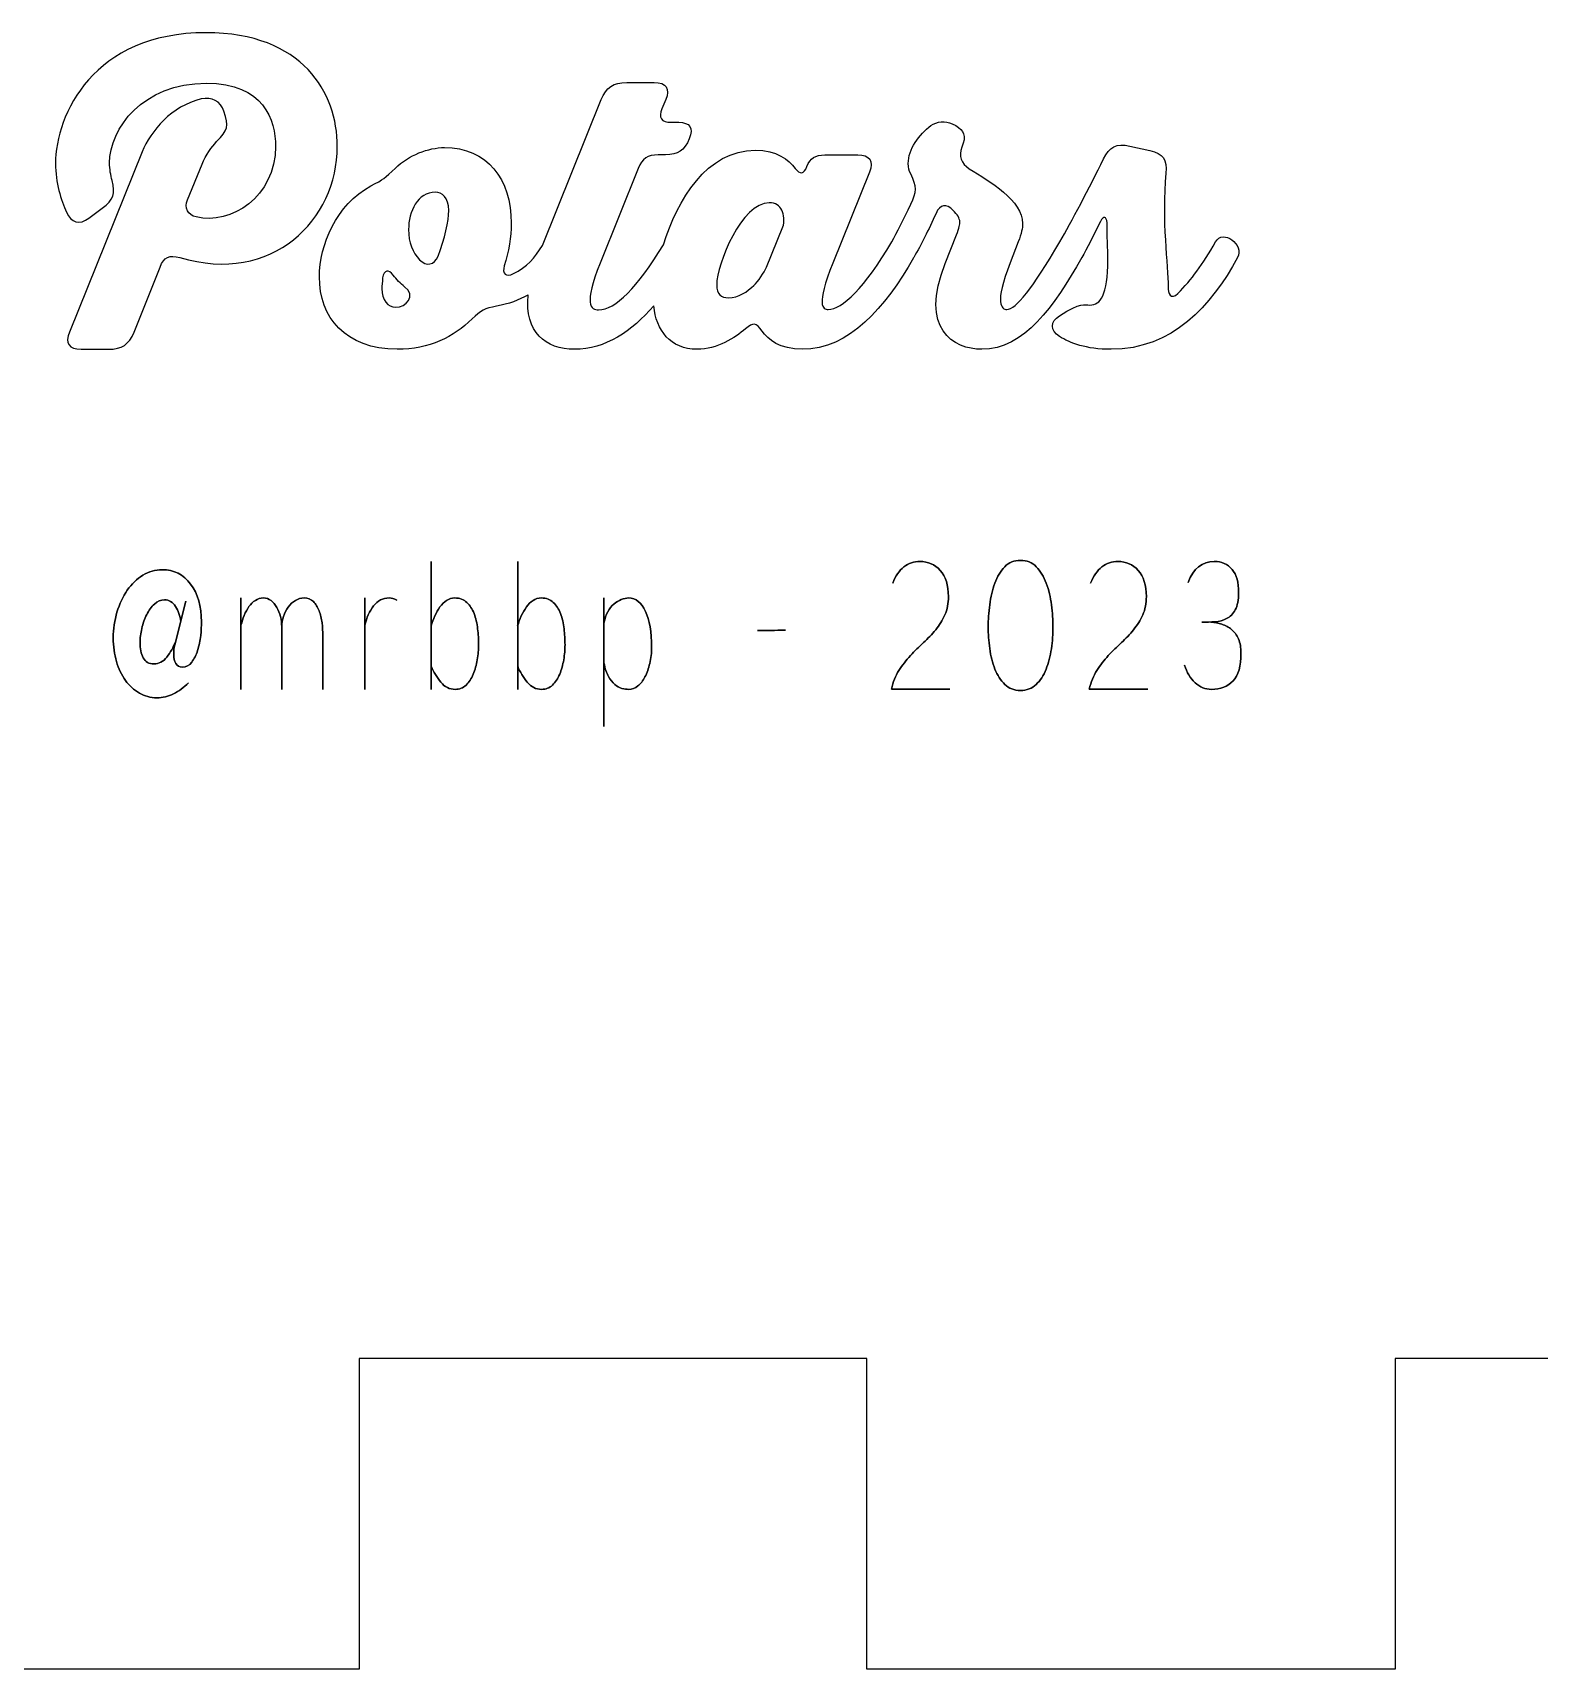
# Model space of a CAD drawing. Extents: x 0 to 327, y 754 to 925.
# Drawn here: x 79.98 to 94.5, y 754.14 to 769.92 of the extents above; entities that cross this region are included whole.
import ezdxf

# ---------------------------------------------------------------- set-up
doc = ezdxf.new("R2010")
doc.units = 0
doc.layers.get('0').update_dxf_attribs({"linetype": 'CONTINUOUS'})

msp = doc.modelspace()

# ---------------------------------------------------------------- linework, layer by layer
at = {"color": 7}
for points in [[(85.703171, 769.444828), (85.967499, 769.444828)], [(84.889041, 767.872141), (85.456437, 769.279211)], [(86.08025, 769.279211), (86.041511, 769.191073)], [(86.129648, 769.060643), (86.20366, 769.060643)], [(88.839833, 769.046602), (88.875105, 769.028924)], [(90.552678, 768.831587), (90.746546, 768.789295)], [(81.029899, 768.775593), (80.328496, 767.038073)], [(81.466986, 768.313899), (81.607895, 768.655764)], [(86.076782, 768.747002), (86.006239, 768.747002)], [(87.613352, 768.747002), (87.930545, 768.747002)], [(85.812455, 768.616572), (85.445864, 767.703817)], [(88.043382, 768.581385), (87.690916, 767.703817)], [(80.515178, 768.13768), (80.645766, 768.232838)], [(87.049509, 767.664992), (87.208106, 768.052729)], [(88.773349, 767.700095), (88.882548, 767.974996)], [(89.477772, 767.908174), (89.400208, 767.707285)], [(88.470535, 767.757105), (88.468505, 767.753553)], [(90.091013, 767.756682), (90.091013, 767.755836)], [(80.952265, 767.038073), (81.20267, 767.665413)], [(84.751083, 767.394574), (84.75066, 767.394743)], [(80.441582, 766.872427), (80.705899, 766.872427)], [(100.505853, 757.141857), (93.112757, 757.141857), (93.112757, 754.144722), (88.01791, 754.144722), (88.01791, 757.141857), (83.122543, 757.141857), (83.122543, 754.144722), (78.027343, 754.144722), (78.027343, 757.141857), (73.131976, 757.141857), (73.131976, 754.144722), (68.037129, 754.144722), (68.037129, 757.141857), (63.141762, 757.141857)]]:
    msp.add_lwpolyline(points, dxfattribs=at)
for points in [[(81.748804, 768.874276)], [(83.986774, 768.211326)], [(83.341814, 767.457083)], [(86.570166, 767.492354)]]:
    msp.add_lwpolyline(points, close=True, dxfattribs=at)
at = {"color": 1}
for points in [[(83.81739, 764.8266), (83.81739, 763.593066)], [(84.651176, 764.8266), (84.651176, 763.593066)], [(89.499071, 764.837173)], [(88.267239, 764.616899)], [(90.175344, 764.616899)], [(91.116382, 764.623948)], [(81.345201, 764.023041), (81.451107, 764.444205)], [(81.981535, 764.474162), (81.981535, 763.593066)], [(83.486209, 764.454778)], [(85.482718, 764.474162), (85.482718, 763.233579)], [(85.482718, 764.232742)], [(91.334925, 764.241553)], [(82.37599, 763.593066), (82.37599, 764.195736)], [(83.816044, 764.204547)], [(84.649381, 764.204547)], [(87.234655, 764.164016)], [(81.350586, 764.051236)], [(81.477584, 763.654743)], [(82.772689, 763.593066)], [(83.177915, 763.593066)], [(88.254674, 763.596591), (88.818759, 763.594828)], [(90.163227, 763.596591), (90.727312, 763.594828)]]:
    msp.add_lwpolyline(points, close=True, dxfattribs=at)
at = {"color": 7}
for points in [[(81.646488, 769.924542), (80.5614, 769.924542), (80.194767, 769.13508), (80.194767, 768.662813)], [(82.911976, 768.828459), (82.911976, 769.343019), (82.580795, 769.924542), (81.646488, 769.924542)], [(80.71622, 768.669862), (80.71622, 768.997629), (81.033489, 769.438177), (81.650078, 769.438177)], [(81.650078, 769.438177), (82.203392, 769.438177), (82.316479, 769.082214), (82.316479, 768.828459)], [(85.456437, 769.279211), (85.505834, 769.398983), (85.572741, 769.444828), (85.703171, 769.444828)], [(85.967499, 769.444828), (86.083803, 769.444828), (86.122543, 769.384942), (86.08025, 769.279211)], [(81.600715, 769.286629), (81.311717, 769.216141), (81.114714, 768.980007), (81.029899, 768.775593)], [(81.819259, 769.1668), (81.784256, 769.265482), (81.703031, 769.307775), (81.600715, 769.286629)], [(81.748804, 768.874276), (81.8583, 768.987056), (81.865032, 769.0223), (81.819259, 769.1668)], [(86.041511, 769.191073), (86.006239, 769.106488), (86.037958, 769.060643), (86.129648, 769.060643)], [(86.20366, 769.060643), (86.309391, 769.060643), (86.348131, 769.007778), (86.305838, 768.902047)], [(88.416909, 768.662417), (88.416909, 768.799868), (88.52264, 768.944339), (88.635476, 769.028924)], [(88.635476, 769.028924), (88.691809, 769.071216), (88.776394, 769.078321), (88.839833, 769.046602)], [(88.875105, 769.028924), (88.956137, 768.983163), (88.977284, 768.930298), (88.934991, 768.821014)], [(81.392942, 767.757047), (82.288207, 767.489194), (82.911976, 768.123582), (82.911976, 768.828459)], [(82.316479, 768.828459), (82.316479, 768.342094), (81.882982, 768.067192), (81.551352, 768.148253)], [(81.607895, 768.655764), (81.646488, 768.750923), (81.699441, 768.82141), (81.748804, 768.874276)], [(83.472244, 768.620125), (83.599121, 768.74345), (83.79299, 768.817462), (83.944481, 768.817462)], [(83.944481, 768.817462), (84.356833, 768.817462), (84.589441, 768.510841), (84.589441, 768.087917)], [(86.055975, 767.879246), (86.191057, 768.309445), (86.475093, 768.792847), (86.943778, 768.792847)], [(86.305838, 768.902047), (86.259993, 768.789295), (86.196555, 768.747002), (86.076782, 768.747002)], [(86.943778, 768.792847), (87.148135, 768.792847), (87.264439, 768.697689), (87.327878, 768.616572)], [(88.934991, 768.821014), (88.903272, 768.732877), (88.924418, 768.66597), (89.005535, 768.613104)], [(90.298923, 768.708263), (90.358893, 768.824567), (90.4258, 768.859754), (90.552678, 768.831587)], [(80.194767, 768.662813), (80.194767, 768.479545), (80.24772, 768.310375), (80.300225, 768.19407)], [(80.740902, 768.500691), (80.72699, 768.550033), (80.71622, 768.609947), (80.71622, 768.669862)], [(86.006239, 768.747002), (85.90406, 768.747002), (85.851194, 768.71173), (85.812455, 768.616572)], [(87.440714, 768.634251), (87.472433, 768.715283), (87.521746, 768.747002), (87.613352, 768.747002)], [(87.930545, 768.747002), (88.04685, 768.747002), (88.085674, 768.687116), (88.043382, 768.581385)], [(88.441607, 768.563707), (88.424014, 768.591958), (88.416909, 768.623678), (88.416909, 768.662417)], [(89.879551, 767.908174), (89.988835, 768.09849), (90.165025, 768.429809), (90.298923, 768.708263)], [(90.746546, 768.789295), (90.873424, 768.757576), (90.915716, 768.701157), (90.90159, 768.570812)], [(80.645766, 768.232838), (80.754813, 768.317423), (80.772763, 768.366765), (80.740902, 768.500691)], [(83.236083, 768.447403), (83.36296, 768.514394), (83.366513, 768.517946), (83.472244, 768.620125)], [(87.327878, 768.616572), (87.373723, 768.556686), (87.408995, 768.560239), (87.440714, 768.634251)], [(88.441607, 768.271212), (88.501493, 768.394537), (88.501493, 768.43683), (88.441607, 768.563707)], [(89.005535, 768.613104), (89.202872, 768.489695), (89.520065, 768.306484), (89.520065, 768.084449)], [(90.90159, 768.570812), (90.859298, 768.123189), (90.922737, 767.672097), (90.922737, 767.474676)], [(82.739146, 767.569834), (82.739146, 767.876455), (82.901296, 768.26766), (83.236083, 768.447403)], [(83.856429, 768.387517), (83.687259, 768.387517), (83.599121, 768.1972), (83.599121, 768.028031)], [(83.986774, 768.211326), (83.986774, 768.338204), (83.923335, 768.387517), (83.856429, 768.387517)], [(80.300225, 768.19407), (80.345998, 768.091863), (80.427222, 768.067192), (80.515178, 768.13768)], [(81.551352, 768.148253), (81.470576, 768.165875), (81.435125, 768.236363), (81.466986, 768.313899)], [(83.884595, 767.770723), (83.948034, 767.936425), (83.986774, 768.109063), (83.986774, 768.211326)], [(87.077676, 768.285338), (86.813348, 768.285338), (86.570166, 767.700264), (86.570166, 767.492354)], [(87.197532, 768.214794), (87.176386, 768.253619), (87.137562, 768.285338), (87.077676, 768.285338)], [(87.208106, 768.052729), (87.225699, 768.095022), (87.218679, 768.176054), (87.197532, 768.214794)], [(88.258312, 767.908174), (88.307709, 767.999864), (88.371148, 768.123189), (88.441607, 768.271212)], [(88.685212, 768.182906), (88.611285, 768.017542), (88.544463, 767.887281), (88.470535, 767.757105)], [(88.850829, 768.211157), (88.78739, 768.281616), (88.723952, 768.271043), (88.685212, 768.182906)], [(88.914268, 768.098321), (88.914268, 768.137145), (88.889654, 768.172333), (88.850829, 768.211157)], [(90.334195, 768.091469), (90.330642, 768.154908), (90.298923, 768.161929), (90.270756, 768.105595)], [(83.599121, 768.028031), (83.599121, 767.901153), (83.637861, 767.805995), (83.704852, 767.735536)], [(84.589441, 768.087917), (84.589441, 767.954019), (84.564827, 767.816568), (84.522535, 767.675565)], [(88.882548, 767.974996), (88.9108, 768.045455), (88.914268, 768.080727), (88.914268, 768.098321)], [(89.520065, 768.084449), (89.520065, 768.042156), (89.509492, 767.989291), (89.477772, 767.908174)], [(90.270756, 768.105595), (90.203765, 767.971613), (90.140326, 767.841267), (90.091013, 767.756682)], [(90.341215, 767.735536), (90.341215, 767.841267), (90.334195, 767.971613), (90.334195, 768.091469)], [(91.380933, 767.908174), (91.451392, 768.035051), (91.659386, 767.880007), (91.592395, 767.756682)], [(84.610588, 767.601554), (84.735181, 767.662286), (84.819259, 767.757697), (84.889041, 767.872141)], [(85.431822, 767.252641), (85.59025, 767.252641), (85.80924, 767.468079), (86.055975, 767.879246)], [(87.645071, 767.256193), (87.775501, 767.256193), (88.001089, 767.464103), (88.258312, 767.908174)], [(89.368489, 767.256193), (89.453074, 767.256193), (89.615223, 767.457083), (89.879551, 767.908174)], [(91.017895, 767.411237), (91.148324, 767.54522), (91.254056, 767.686138), (91.380933, 767.908174)], [(81.20267, 767.665413), (81.241263, 767.760571), (81.294216, 767.785242), (81.392942, 767.757047)], [(83.704852, 767.735536), (83.768291, 767.668545), (83.849323, 767.68267), (83.884595, 767.770723)], [(85.445864, 767.703817), (85.283799, 767.302038), (85.357811, 767.252641), (85.431822, 767.252641)], [(88.468505, 767.753553), (88.193858, 767.275479), (87.845453, 766.87184), (87.395292, 766.87184)], [(87.690916, 767.703817), (87.525299, 767.291465), (87.592206, 767.256193), (87.645071, 767.256193)], [(89.12573, 766.87184), (88.854382, 766.87184), (88.523063, 767.069261), (88.773349, 767.700095)], [(90.091013, 767.755836), (89.823302, 767.287321), (89.53436, 766.87184), (89.12573, 766.87184)], [(89.400208, 767.707285), (89.241611, 767.309059), (89.319176, 767.256193), (89.368489, 767.256193)], [(90.168577, 767.298486), (90.270756, 767.298486), (90.341215, 767.393644), (90.341215, 767.735536)], [(91.592395, 767.756682), (91.338641, 767.291465), (90.965029, 766.872009), (90.372935, 766.872009)], [(83.489838, 766.872009), (82.989433, 766.872009), (82.739146, 767.185734), (82.739146, 767.569834)], [(83.348919, 767.562814), (83.345366, 767.520521), (83.341814, 767.485249), (83.341814, 767.457083)], [(83.451098, 767.587512), (83.405253, 767.647399), (83.36296, 767.636825), (83.348919, 767.562814)], [(83.560381, 767.474676), (83.521557, 767.506396), (83.482817, 767.54522), (83.451098, 767.587512)], [(84.522535, 767.675565), (84.497836, 767.601554), (84.536576, 767.566366), (84.610588, 767.601554)], [(86.929652, 767.488802), (86.968392, 767.524074), (87.028363, 767.612127), (87.049509, 767.664992)], [(83.341814, 767.457083), (83.341814, 767.347799), (83.394679, 767.27734), (83.475796, 767.27734)], [(83.475796, 767.27734), (83.574422, 767.27734), (83.676686, 767.386623), (83.560381, 767.474676)], [(84.75066, 767.394743), (84.663961, 767.346784), (84.563812, 767.309313), (84.448523, 767.287913)], [(85.199637, 766.87184), (84.91983, 766.87184), (84.71801, 767.036188), (84.751083, 767.394574)], [(86.570166, 767.492354), (86.570166, 767.400664), (86.612459, 767.368945), (86.682918, 767.368945)], [(86.682918, 767.368945), (86.781628, 767.368945), (86.866213, 767.428916), (86.929652, 767.488802)], [(90.922737, 767.474676), (90.922737, 767.411237), (90.947435, 767.344331), (91.017895, 767.411237)], [(84.448523, 767.287913), (84.332219, 767.266766), (84.296947, 767.24562), (84.212362, 767.164588)], [(85.963692, 767.290958), (85.751131, 767.046507), (85.496107, 766.87184), (85.199637, 766.87184)], [(86.380273, 766.87184), (86.124573, 766.87184), (85.984839, 767.05615), (85.963692, 767.290958)], [(89.875998, 767.196307), (90.087461, 767.333758), (90.115712, 767.298486), (90.168577, 767.298486)], [(84.212362, 767.164588), (84.036171, 766.991866), (83.796458, 766.872009), (83.489838, 766.872009)], [(86.849043, 767.069261), (86.746779, 766.984676), (86.574142, 766.87184), (86.380273, 766.87184)], [(87.007639, 767.048114), (86.951221, 767.129147), (86.923054, 767.132699), (86.849043, 767.069261)], [(89.875998, 766.995418), (89.784393, 767.051752), (89.784393, 767.139889), (89.875998, 767.196307)], [(80.328496, 767.038073), (80.286313, 766.932341), (80.324906, 766.872427), (80.441582, 766.872427)], [(80.705899, 766.872427), (80.836037, 766.872427), (80.902902, 766.918244), (80.952265, 767.038073)], [(87.395292, 766.87184), (87.180277, 766.87184), (87.063973, 766.966998), (87.007639, 767.048114)], [(90.372935, 766.872009), (90.133306, 766.872009), (89.974709, 766.931979), (89.875998, 766.995418)]]:
    msp.add_open_spline(points, degree=3, dxfattribs=at)
at = {"color": 1}
for points in [[(80.887023, 764.549231), (80.929206, 764.609498), (80.979466, 764.657782), (81.036907, 764.693731)], [(81.036907, 764.693731), (80.979466, 764.657782), (80.929206, 764.609498), (80.887023, 764.549231)], [(81.036907, 764.693731), (81.094347, 764.729327), (81.156724, 764.747301), (81.223589, 764.747301)], [(81.223589, 764.747301), (81.156724, 764.747301), (81.094347, 764.729327), (81.036907, 764.693731)], [(81.223589, 764.747301), (81.336226, 764.747301), (81.427772, 764.70078), (81.497778, 764.608088)], [(81.497778, 764.608088), (81.427772, 764.70078), (81.336226, 764.747301), (81.223589, 764.747301)], [(88.267239, 764.616899), (88.294165, 764.68633), (88.330514, 764.73849), (88.376287, 764.773734)], [(88.376287, 764.773734), (88.330514, 764.73849), (88.294165, 764.68633), (88.267239, 764.616899)], [(88.376287, 764.773734), (88.42206, 764.808978), (88.473218, 764.8266), (88.529761, 764.8266)], [(88.529761, 764.8266), (88.473218, 764.8266), (88.42206, 764.808978), (88.376287, 764.773734)], [(88.529761, 764.8266), (88.608293, 764.8266), (88.673811, 764.7977), (88.726315, 764.740253)], [(88.726315, 764.740253), (88.673811, 764.7977), (88.608293, 764.8266), (88.529761, 764.8266)], [(88.726315, 764.740253), (88.778371, 764.682805), (88.804399, 764.598572), (88.804399, 764.488259)], [(88.804399, 764.488259), (88.804399, 764.598572), (88.778371, 764.682805), (88.726315, 764.740253)], [(89.252256, 764.616899), (89.275591, 764.680338), (89.307452, 764.732851), (89.347391, 764.774792)], [(89.347391, 764.774792), (89.307452, 764.732851), (89.275591, 764.680338), (89.252256, 764.616899)], [(89.347391, 764.774792), (89.387331, 764.816379), (89.437591, 764.837173), (89.499071, 764.837173)], [(89.499071, 764.837173), (89.437591, 764.837173), (89.387331, 764.816379), (89.347391, 764.774792)], [(89.499071, 764.837173), (89.560999, 764.837173), (89.612157, 764.816379), (89.652096, 764.774792)], [(89.652096, 764.774792), (89.612157, 764.816379), (89.560999, 764.837173), (89.499071, 764.837173)], [(89.652096, 764.774792), (89.692035, 764.732851), (89.724345, 764.679986), (89.748129, 764.616194)], [(89.748129, 764.616194), (89.724345, 764.679986), (89.692035, 764.732851), (89.652096, 764.774792)], [(90.175344, 764.616899), (90.202718, 764.68633), (90.239067, 764.73849), (90.28484, 764.773734)], [(90.28484, 764.773734), (90.239067, 764.73849), (90.202718, 764.68633), (90.175344, 764.616899)], [(90.28484, 764.773734), (90.330613, 764.808978), (90.381771, 764.8266), (90.438314, 764.8266)], [(90.438314, 764.8266), (90.381771, 764.8266), (90.330613, 764.808978), (90.28484, 764.773734)], [(90.438314, 764.8266), (90.516846, 764.8266), (90.582364, 764.7977), (90.634419, 764.740253)], [(90.634419, 764.740253), (90.582364, 764.7977), (90.516846, 764.8266), (90.438314, 764.8266)], [(90.634419, 764.740253), (90.686924, 764.682805), (90.712951, 764.598572), (90.712951, 764.488259)], [(90.712951, 764.488259), (90.712951, 764.598572), (90.686924, 764.682805), (90.634419, 764.740253)], [(91.116382, 764.623948), (91.167091, 764.758932), (91.251008, 764.8266), (91.368582, 764.8266)], [(91.368582, 764.8266), (91.251008, 764.8266), (91.167091, 764.758932), (91.116382, 764.623948)], [(91.368582, 764.8266), (91.439036, 764.8266), (91.496028, 764.800872), (91.539557, 764.749064)], [(91.539557, 764.749064), (91.496028, 764.800872), (91.439036, 764.8266), (91.368582, 764.8266)], [(91.539557, 764.749064), (91.583086, 764.697255), (91.604178, 764.623948), (91.602832, 764.52879)], [(91.602832, 764.52879), (91.604178, 764.623948), (91.583086, 764.697255), (91.539557, 764.749064)], [(80.787399, 764.338473), (80.811632, 764.418477), (80.84484, 764.488612), (80.887023, 764.549231)], [(80.887023, 764.549231), (80.84484, 764.488612), (80.811632, 764.418477), (80.787399, 764.338473)], [(81.497778, 764.608088), (81.567783, 764.515397), (81.602338, 764.393806), (81.602338, 764.243315)], [(81.602338, 764.243315), (81.602338, 764.393806), (81.567783, 764.515397), (81.497778, 764.608088)], [(89.202893, 764.408961), (89.212316, 764.48403), (89.228472, 764.55346), (89.252256, 764.616899)], [(89.252256, 764.616899), (89.228472, 764.55346), (89.212316, 764.48403), (89.202893, 764.408961)], [(89.748129, 764.616194), (89.772362, 764.552051), (89.788966, 764.482268), (89.79839, 764.407199)], [(89.79839, 764.407199), (89.788966, 764.482268), (89.772362, 764.552051), (89.748129, 764.616194)], [(81.074602, 764.313802), (81.095245, 764.355038), (81.119926, 764.388872), (81.148647, 764.416009)], [(81.148647, 764.416009), (81.119926, 764.388872), (81.095245, 764.355038), (81.074602, 764.313802)], [(81.148647, 764.416009), (81.177367, 764.443147), (81.209677, 764.45654), (81.24468, 764.45654)], [(81.24468, 764.45654), (81.209677, 764.45654), (81.177367, 764.443147), (81.148647, 764.416009)], [(81.24468, 764.45654), (81.289556, 764.45654), (81.325456, 764.435394), (81.352381, 764.393101)], [(81.352381, 764.393101), (81.325456, 764.435394), (81.289556, 764.45654), (81.24468, 764.45654)], [(81.352381, 764.393101), (81.379307, 764.350808), (81.396359, 764.302172), (81.403539, 764.246839)], [(81.403539, 764.246839), (81.396359, 764.302172), (81.379307, 764.350808), (81.352381, 764.393101)], [(82.060516, 764.391339), (82.043014, 764.366668), (82.027757, 764.338473), (82.014743, 764.306754)], [(82.014743, 764.306754), (82.027757, 764.338473), (82.043014, 764.366668), (82.060516, 764.391339)], [(82.122444, 764.451253), (82.099109, 764.436098), (82.078466, 764.416009), (82.060516, 764.391339)], [(82.060516, 764.391339), (82.078466, 764.416009), (82.099109, 764.436098), (82.122444, 764.451253)], [(82.200079, 764.474162), (82.171807, 764.474162), (82.145779, 764.466408), (82.122444, 764.451253)], [(82.122444, 764.451253), (82.145779, 764.466408), (82.171807, 764.474162), (82.200079, 764.474162)], [(82.273226, 764.448786), (82.251237, 764.465703), (82.227004, 764.474162), (82.200079, 764.474162)], [(82.200079, 764.474162), (82.227004, 764.474162), (82.251237, 764.465703), (82.273226, 764.448786)], [(82.328422, 764.383585), (82.313165, 764.410018), (82.294766, 764.431517), (82.273226, 764.448786)], [(82.273226, 764.448786), (82.294766, 764.431517), (82.313165, 764.410018), (82.328422, 764.383585)], [(82.363874, 764.294418), (82.355796, 764.327195), (82.34368, 764.357152), (82.328422, 764.383585)], [(82.328422, 764.383585), (82.34368, 764.357152), (82.355796, 764.327195), (82.363874, 764.294418)], [(82.438816, 764.38711), (82.41952, 764.360677), (82.404262, 764.330719), (82.393043, 764.297238)], [(82.393043, 764.297238), (82.404262, 764.330719), (82.41952, 764.360677), (82.438816, 764.38711)], [(82.507475, 764.450548), (82.480999, 764.434689), (82.458112, 764.413542), (82.438816, 764.38711)], [(82.438816, 764.38711), (82.458112, 764.413542), (82.480999, 764.434689), (82.507475, 764.450548)], [(82.590944, 764.474162), (82.561775, 764.474162), (82.533952, 764.466408), (82.507475, 764.450548)], [(82.507475, 764.450548), (82.533952, 764.466408), (82.561775, 764.474162), (82.590944, 764.474162)], [(82.681143, 764.438918), (82.657359, 764.462531), (82.627742, 764.474162), (82.590944, 764.474162)], [(82.590944, 764.474162), (82.627742, 764.474162), (82.657359, 764.462531), (82.681143, 764.438918)], [(82.73634, 764.350808), (82.722878, 764.386052), (82.704479, 764.415305), (82.681143, 764.438918)], [(82.681143, 764.438918), (82.704479, 764.415305), (82.722878, 764.386052), (82.73634, 764.350808)], [(83.177017, 764.23979), (83.177466, 764.310278), (83.177915, 764.388519), (83.177915, 764.474162)], [(83.177915, 764.474162), (83.177915, 764.388519), (83.177466, 764.310278), (83.177017, 764.23979)], [(83.260934, 764.398388), (83.221893, 764.347989), (83.194519, 764.28455), (83.177915, 764.208071)], [(83.177915, 764.208071), (83.194519, 764.28455), (83.221893, 764.347989), (83.260934, 764.398388)], [(83.412164, 764.474162), (83.350236, 764.474162), (83.299527, 764.448786), (83.260934, 764.398388)], [(83.260934, 764.398388), (83.299527, 764.448786), (83.350236, 764.474162), (83.412164, 764.474162)], [(83.486209, 764.454778), (83.46063, 764.467818), (83.435948, 764.474162), (83.412164, 764.474162)], [(83.412164, 764.474162), (83.435948, 764.474162), (83.46063, 764.467818), (83.486209, 764.454778)], [(83.852841, 764.300762), (83.866753, 764.332834), (83.883357, 764.362086), (83.902204, 764.387814)], [(83.902204, 764.387814), (83.883357, 764.362086), (83.866753, 764.332834), (83.852841, 764.300762)], [(83.902204, 764.387814), (83.921052, 764.413542), (83.942144, 764.434689), (83.965479, 764.450548)], [(83.965479, 764.450548), (83.942144, 764.434689), (83.921052, 764.413542), (83.902204, 764.387814)], [(83.965479, 764.450548), (83.989263, 764.466408), (84.015739, 764.474162), (84.044908, 764.474162)], [(84.044908, 764.474162), (84.015739, 764.474162), (83.989263, 764.466408), (83.965479, 764.450548)], [(84.044908, 764.474162), (84.092925, 764.474162), (84.131967, 764.460064), (84.161136, 764.431869)], [(84.161136, 764.431869), (84.131967, 764.460064), (84.092925, 764.474162), (84.044908, 764.474162)], [(84.161136, 764.431869), (84.190754, 764.403674), (84.21364, 764.367725), (84.230693, 764.323671)], [(84.230693, 764.323671), (84.21364, 764.367725), (84.190754, 764.403674), (84.161136, 764.431869)], [(84.686179, 764.300762), (84.700539, 764.332834), (84.716694, 764.362086), (84.735541, 764.387814)], [(84.735541, 764.387814), (84.716694, 764.362086), (84.700539, 764.332834), (84.686179, 764.300762)], [(84.735541, 764.387814), (84.754389, 764.413542), (84.775481, 764.434689), (84.799265, 764.450548)], [(84.799265, 764.450548), (84.775481, 764.434689), (84.754389, 764.413542), (84.735541, 764.387814)], [(84.799265, 764.450548), (84.8226, 764.466408), (84.849076, 764.474162), (84.878245, 764.474162)], [(84.878245, 764.474162), (84.849076, 764.474162), (84.8226, 764.466408), (84.799265, 764.450548)], [(84.878245, 764.474162), (84.926711, 764.474162), (84.965304, 764.460064), (84.994922, 764.431869)], [(84.994922, 764.431869), (84.965304, 764.460064), (84.926711, 764.474162), (84.878245, 764.474162)], [(84.994922, 764.431869), (85.024091, 764.403674), (85.047426, 764.367725), (85.064479, 764.323671)], [(85.064479, 764.323671), (85.047426, 764.367725), (85.024091, 764.403674), (84.994922, 764.431869)], [(85.482718, 764.232742), (85.500668, 764.316269), (85.532978, 764.377241), (85.579649, 764.416009)], [(85.579649, 764.416009), (85.532978, 764.377241), (85.500668, 764.316269), (85.482718, 764.232742)], [(85.579649, 764.416009), (85.626768, 764.454778), (85.674336, 764.474162), (85.722353, 764.474162)], [(85.722353, 764.474162), (85.674336, 764.474162), (85.626768, 764.454778), (85.579649, 764.416009)], [(85.722353, 764.474162), (85.789666, 764.474162), (85.843068, 764.431164), (85.883007, 764.345522)], [(85.883007, 764.345522), (85.843068, 764.431164), (85.789666, 764.474162), (85.722353, 764.474162)], [(88.804399, 764.488259), (88.804399, 764.421296), (88.79318, 764.362439), (88.770293, 764.311335)], [(88.770293, 764.311335), (88.79318, 764.362439), (88.804399, 764.421296), (88.804399, 764.488259)], [(89.188532, 764.195736), (89.188532, 764.262699), (89.193469, 764.333891), (89.202893, 764.408961)], [(89.202893, 764.408961), (89.193469, 764.333891), (89.188532, 764.262699), (89.188532, 764.195736)], [(89.79839, 764.407199), (89.807814, 764.332129), (89.81275, 764.260937), (89.81275, 764.193973)], [(89.81275, 764.193973), (89.81275, 764.260937), (89.807814, 764.332129), (89.79839, 764.407199)], [(90.712951, 764.488259), (90.712951, 764.421296), (90.701733, 764.362439), (90.678846, 764.311335)], [(90.678846, 764.311335), (90.701733, 764.362439), (90.712951, 764.421296), (90.712951, 764.488259)], [(91.602832, 764.52879), (91.602832, 764.455835), (91.592062, 764.399797), (91.570521, 764.360677)], [(91.570521, 764.360677), (91.592062, 764.399797), (91.602832, 764.455835), (91.602832, 764.52879)], [(80.751499, 764.088242), (80.751499, 764.175294), (80.763615, 764.25847), (80.787399, 764.338473)], [(80.787399, 764.338473), (80.763615, 764.25847), (80.751499, 764.175294), (80.751499, 764.088242)], [(81.027034, 764.179876), (81.038253, 764.22816), (81.054408, 764.272567), (81.074602, 764.313802)], [(81.074602, 764.313802), (81.054408, 764.272567), (81.038253, 764.22816), (81.027034, 764.179876)], [(81.602338, 764.243315), (81.602338, 764.205604), (81.600094, 764.161902), (81.594709, 764.112208)], [(81.594709, 764.112208), (81.600094, 764.161902), (81.602338, 764.205604), (81.602338, 764.243315)], [(82.014743, 764.306754), (82.002178, 764.275034), (81.991408, 764.243315), (81.98333, 764.211595)], [(81.98333, 764.211595), (81.991408, 764.243315), (82.002178, 764.275034), (82.014743, 764.306754)], [(82.37599, 764.195736), (82.37599, 764.228512), (82.371952, 764.261642), (82.363874, 764.294418)], [(82.363874, 764.294418), (82.371952, 764.261642), (82.37599, 764.228512), (82.37599, 764.195736)], [(82.393043, 764.297238), (82.381824, 764.263756), (82.37599, 764.229922), (82.37599, 764.195736)], [(82.37599, 764.195736), (82.37599, 764.229922), (82.381824, 764.263756), (82.393043, 764.297238)], [(82.764612, 764.233799), (82.759227, 764.276444), (82.749803, 764.315565), (82.73634, 764.350808)], [(82.73634, 764.350808), (82.749803, 764.315565), (82.759227, 764.276444), (82.764612, 764.233799)], [(82.772689, 764.11115), (82.772689, 764.149919), (82.769997, 764.190801), (82.764612, 764.233799)], [(82.764612, 764.233799), (82.769997, 764.190801), (82.772689, 764.149919), (82.772689, 764.11115)], [(83.17612, 764.033614), (83.17612, 764.100577), (83.176568, 764.169303), (83.177017, 764.23979)], [(83.177017, 764.23979), (83.176568, 764.169303), (83.17612, 764.100577), (83.17612, 764.033614)], [(83.816044, 764.204547), (83.826365, 764.236266), (83.83893, 764.268338), (83.852841, 764.300762)], [(83.852841, 764.300762), (83.83893, 764.268338), (83.826365, 764.236266), (83.816044, 764.204547)], [(84.230693, 764.323671), (84.247745, 764.279616), (84.259413, 764.230627), (84.265247, 764.177409)], [(84.265247, 764.177409), (84.259413, 764.230627), (84.247745, 764.279616), (84.230693, 764.323671)], [(84.649381, 764.204547), (84.660151, 764.236266), (84.672267, 764.268338), (84.686179, 764.300762)], [(84.686179, 764.300762), (84.672267, 764.268338), (84.660151, 764.236266), (84.649381, 764.204547)], [(85.064479, 764.323671), (85.081531, 764.279616), (85.09275, 764.230627), (85.098584, 764.177409)], [(85.098584, 764.177409), (85.09275, 764.230627), (85.081531, 764.279616), (85.064479, 764.323671)], [(85.883007, 764.345522), (85.922946, 764.259879), (85.942691, 764.144632), (85.942691, 764.000132)], [(85.942691, 764.000132), (85.942691, 764.144632), (85.922946, 764.259879), (85.883007, 764.345522)], [(88.770293, 764.311335), (88.747407, 764.260232), (88.717789, 764.212653), (88.682337, 764.168598)], [(88.682337, 764.168598), (88.717789, 764.212653), (88.747407, 764.260232), (88.770293, 764.311335)], [(90.678846, 764.311335), (90.65596, 764.260232), (90.626342, 764.212653), (90.590441, 764.168598)], [(90.590441, 764.168598), (90.626342, 764.212653), (90.65596, 764.260232), (90.678846, 764.311335)], [(91.374864, 764.245077), (91.33313, 764.24261), (91.290947, 764.241553), (91.248764, 764.241553)], [(91.248764, 764.241553), (91.290947, 764.241553), (91.33313, 764.24261), (91.374864, 764.245077)], [(91.334925, 764.241553), (91.371723, 764.239085), (91.407175, 764.232389), (91.441729, 764.221464)], [(91.441729, 764.221464), (91.407175, 764.232389), (91.371723, 764.239085), (91.334925, 764.241553)], [(91.487502, 764.275034), (91.453845, 764.257412), (91.416598, 764.247544), (91.374864, 764.245077)], [(91.374864, 764.245077), (91.416598, 764.247544), (91.453845, 764.257412), (91.487502, 764.275034)], [(91.441729, 764.221464), (91.476283, 764.210186), (91.507696, 764.193269), (91.53507, 764.17036)], [(91.53507, 764.17036), (91.507696, 764.193269), (91.476283, 764.210186), (91.441729, 764.221464)], [(91.570521, 764.360677), (91.548532, 764.321204), (91.521158, 764.292656), (91.487502, 764.275034)], [(91.487502, 764.275034), (91.521158, 764.292656), (91.548532, 764.321204), (91.570521, 764.360677)], [(80.782463, 763.861977), (80.76182, 763.931759), (80.751499, 764.007181), (80.751499, 764.088242)], [(80.751499, 764.088242), (80.751499, 764.007181), (80.76182, 763.931759), (80.782463, 763.861977)], [(81.01043, 764.045949), (81.01043, 764.087185), (81.015815, 764.131592), (81.027034, 764.179876)], [(81.027034, 764.179876), (81.015815, 764.131592), (81.01043, 764.087185), (81.01043, 764.045949)], [(81.594709, 764.112208), (81.589324, 764.062162), (81.579451, 764.014582), (81.56554, 763.96947)], [(81.56554, 763.96947), (81.579451, 764.014582), (81.589324, 764.062162), (81.594709, 764.112208)], [(82.773587, 763.852108), (82.773138, 763.939161), (82.772689, 764.025508), (82.772689, 764.11115)], [(82.772689, 764.11115), (82.772689, 764.025508), (82.773138, 763.939161), (82.773587, 763.852108)], [(84.265247, 764.177409), (84.271081, 764.123838), (84.274222, 764.072382), (84.274222, 764.023041)], [(84.274222, 764.023041), (84.274222, 764.072382), (84.271081, 764.123838), (84.265247, 764.177409)], [(85.098584, 764.177409), (85.104418, 764.123838), (85.107559, 764.072382), (85.107559, 764.023041)], [(85.107559, 764.023041), (85.107559, 764.072382), (85.104418, 764.123838), (85.098584, 764.177409)], [(87.098683, 764.161549), (87.060987, 764.160844), (87.016112, 764.160492), (86.963159, 764.160492)], [(86.963159, 764.160492), (87.016112, 764.160492), (87.060987, 764.160844), (87.098683, 764.161549)], [(87.234655, 764.164016), (87.181702, 764.162959), (87.136378, 764.161902), (87.098683, 764.161549)], [(87.098683, 764.161549), (87.136378, 764.161902), (87.181702, 764.162959), (87.234655, 764.164016)], [(88.682337, 764.168598), (88.646437, 764.124543), (88.606947, 764.082603), (88.563866, 764.043482)], [(88.563866, 764.043482), (88.606947, 764.082603), (88.646437, 764.124543), (88.682337, 764.168598)], [(89.202893, 763.987092), (89.193469, 764.059342), (89.188532, 764.128772), (89.188532, 764.195736)], [(89.188532, 764.195736), (89.188532, 764.128772), (89.193469, 764.059342), (89.202893, 763.987092)], [(89.81275, 764.193973), (89.81275, 764.12701), (89.807365, 764.05758), (89.797492, 763.98533)], [(89.797492, 763.98533), (89.807365, 764.05758), (89.81275, 764.12701), (89.81275, 764.193973)], [(90.590441, 764.168598), (90.554541, 764.124543), (90.515499, 764.082603), (90.472419, 764.043482)], [(90.472419, 764.043482), (90.515499, 764.082603), (90.554541, 764.124543), (90.590441, 764.168598)], [(91.53507, 764.17036), (91.562892, 764.147452), (91.584881, 764.117142), (91.601037, 764.079431)], [(91.601037, 764.079431), (91.584881, 764.117142), (91.562892, 764.147452), (91.53507, 764.17036)], [(91.601037, 764.079431), (91.617641, 764.04172), (91.625718, 763.995551), (91.625718, 763.940218)], [(91.625718, 763.940218), (91.625718, 763.995551), (91.617641, 764.04172), (91.601037, 764.079431)], [(81.040497, 763.897925), (81.020303, 763.937751), (81.01043, 763.987092), (81.01043, 764.045949)], [(81.01043, 764.045949), (81.01043, 763.987092), (81.020303, 763.937751), (81.040497, 763.897925)], [(81.268464, 763.904974), (81.23391, 763.860214), (81.192625, 763.838011), (81.144159, 763.838011)], [(81.144159, 763.838011), (81.192625, 763.838011), (81.23391, 763.860214), (81.268464, 763.904974)], [(81.350586, 764.051236), (81.330392, 763.99837), (81.303467, 763.949734), (81.268464, 763.904974)], [(81.268464, 763.904974), (81.303467, 763.949734), (81.330392, 763.99837), (81.350586, 764.051236)], [(81.33488, 763.929645), (81.33488, 763.962421), (81.338021, 763.993788), (81.345201, 764.023041)], [(81.345201, 764.023041), (81.338021, 763.993788), (81.33488, 763.962421), (81.33488, 763.929645)], [(81.355074, 763.842592), (81.341611, 763.865501), (81.33488, 763.894401), (81.33488, 763.929645)], [(81.33488, 763.929645), (81.33488, 763.894401), (81.341611, 763.865501), (81.355074, 763.842592)], [(81.56554, 763.96947), (81.551628, 763.924006), (81.532332, 763.885942), (81.508099, 763.854928)], [(81.508099, 763.854928), (81.532332, 763.885942), (81.551628, 763.924006), (81.56554, 763.96947)], [(83.177017, 763.827438), (83.176568, 763.897925), (83.17612, 763.966651), (83.17612, 764.033614)], [(83.17612, 764.033614), (83.17612, 763.966651), (83.176568, 763.897925), (83.177017, 763.827438)], [(84.274222, 764.023041), (84.274222, 763.977224), (84.269734, 763.92894), (84.261657, 763.878541)], [(84.261657, 763.878541), (84.269734, 763.92894), (84.274222, 763.977224), (84.274222, 764.023041)], [(85.107559, 764.023041), (85.107559, 763.977224), (85.10352, 763.92894), (85.094994, 763.878541)], [(85.094994, 763.878541), (85.10352, 763.92894), (85.107559, 763.977224), (85.107559, 764.023041)], [(85.942691, 764.000132), (85.942691, 763.9448), (85.936857, 763.892639), (85.92519, 763.843297)], [(85.92519, 763.843297), (85.936857, 763.892639), (85.942691, 763.9448), (85.942691, 764.000132)], [(88.438215, 763.918367), (88.396929, 763.874312), (88.360132, 763.82638), (88.326924, 763.774572)], [(88.326924, 763.774572), (88.360132, 763.82638), (88.396929, 763.874312), (88.438215, 763.918367)], [(88.563866, 764.043482), (88.521234, 764.004009), (88.479052, 763.962421), (88.438215, 763.918367)], [(88.438215, 763.918367), (88.479052, 763.962421), (88.521234, 764.004009), (88.563866, 764.043482)], [(89.253153, 763.788669), (89.22892, 763.848584), (89.212316, 763.914842), (89.202893, 763.987092)], [(89.202893, 763.987092), (89.212316, 763.914842), (89.22892, 763.848584), (89.253153, 763.788669)], [(89.797492, 763.98533), (89.78762, 763.91308), (89.770567, 763.846822), (89.746334, 763.786907)], [(89.746334, 763.786907), (89.770567, 763.846822), (89.78762, 763.91308), (89.797492, 763.98533)], [(90.346319, 763.918367), (90.305482, 763.874312), (90.268236, 763.82638), (90.235477, 763.774572)], [(90.235477, 763.774572), (90.268236, 763.82638), (90.305482, 763.874312), (90.346319, 763.918367)], [(90.472419, 764.043482), (90.429787, 764.004009), (90.387604, 763.962421), (90.346319, 763.918367)], [(90.346319, 763.918367), (90.387604, 763.962421), (90.429787, 764.004009), (90.472419, 764.043482)], [(91.625718, 763.940218), (91.625718, 763.816865), (91.600139, 763.72805), (91.548981, 763.674127)], [(91.548981, 763.674127), (91.600139, 763.72805), (91.625718, 763.816865), (91.625718, 763.940218)], [(80.869521, 763.679414), (80.831826, 763.731222), (80.802657, 763.791841), (80.782463, 763.861977)], [(80.782463, 763.861977), (80.802657, 763.791841), (80.831826, 763.731222), (80.869521, 763.679414)], [(81.144159, 763.838011), (81.095245, 763.838011), (81.060242, 763.8581), (81.040497, 763.897925)], [(81.040497, 763.897925), (81.060242, 763.8581), (81.095245, 763.838011), (81.144159, 763.838011)], [(81.417451, 763.808054), (81.389179, 763.808054), (81.368536, 763.819684), (81.355074, 763.842592)], [(81.355074, 763.842592), (81.368536, 763.819684), (81.389179, 763.808054), (81.417451, 763.808054)], [(81.508099, 763.854928), (81.484315, 763.823561), (81.4538, 763.808054), (81.417451, 763.808054)], [(81.417451, 763.808054), (81.4538, 763.808054), (81.484315, 763.823561), (81.508099, 763.854928)], [(82.772689, 763.593066), (82.773587, 763.678709), (82.774036, 763.765056), (82.773587, 763.852108)], [(82.773587, 763.852108), (82.774036, 763.765056), (82.773587, 763.678709), (82.772689, 763.593066)], [(83.177915, 763.593066), (83.177915, 763.678709), (83.177466, 763.75695), (83.177017, 763.827438)], [(83.177017, 763.827438), (83.177466, 763.75695), (83.177915, 763.678709), (83.177915, 763.593066)], [(83.910282, 763.661792), (83.872138, 763.707609), (83.841174, 763.759417), (83.81739, 763.816865)], [(83.81739, 763.816865), (83.841174, 763.759417), (83.872138, 763.707609), (83.910282, 763.661792)], [(84.261657, 763.878541), (84.253579, 763.828143), (84.240565, 763.781621), (84.223064, 763.739328)], [(84.223064, 763.739328), (84.240565, 763.781621), (84.253579, 763.828143), (84.261657, 763.878541)], [(84.743619, 763.661792), (84.705475, 763.707609), (84.674511, 763.759417), (84.651176, 763.816865)], [(84.651176, 763.816865), (84.674511, 763.759417), (84.705475, 763.707609), (84.743619, 763.661792)], [(85.094994, 763.878541), (85.086916, 763.828143), (85.073902, 763.781621), (85.056401, 763.739328)], [(85.056401, 763.739328), (85.073902, 763.781621), (85.086916, 763.828143), (85.094994, 763.878541)], [(85.526247, 763.718182), (85.507848, 763.750959), (85.493488, 763.794661), (85.482718, 763.848584)], [(85.482718, 763.848584), (85.493488, 763.794661), (85.507848, 763.750959), (85.526247, 763.718182)], [(85.92519, 763.843297), (85.913522, 763.793956), (85.897816, 763.750959), (85.878519, 763.713953)], [(85.878519, 763.713953), (85.897816, 763.750959), (85.913522, 763.793956), (85.92519, 763.843297)], [(88.326924, 763.774572), (88.294165, 763.722763), (88.269932, 763.663554), (88.254674, 763.596591)], [(88.254674, 763.596591), (88.269932, 763.663554), (88.294165, 763.722763), (88.326924, 763.774572)], [(89.349187, 763.640645), (89.309247, 763.679414), (89.276937, 763.728755), (89.253153, 763.788669)], [(89.253153, 763.788669), (89.276937, 763.728755), (89.309247, 763.679414), (89.349187, 763.640645)], [(89.746334, 763.786907), (89.72255, 763.726993), (89.69024, 763.678004), (89.650301, 763.639941)], [(89.650301, 763.639941), (89.69024, 763.678004), (89.72255, 763.726993), (89.746334, 763.786907)], [(90.235477, 763.774572), (90.202718, 763.722763), (90.178485, 763.663554), (90.163227, 763.596591)], [(90.163227, 763.596591), (90.178485, 763.663554), (90.202718, 763.722763), (90.235477, 763.774572)], [(91.182797, 763.657562), (91.136127, 763.700207), (91.10247, 763.75695), (91.081379, 763.827438)], [(91.081379, 763.827438), (91.10247, 763.75695), (91.136127, 763.700207), (91.182797, 763.657562)], [(81.00325, 763.557118), (80.951644, 763.587075), (80.907217, 763.627605), (80.869521, 763.679414)], [(80.869521, 763.679414), (80.907217, 763.627605), (80.951644, 763.587075), (81.00325, 763.557118)], [(81.477584, 763.654743), (81.432708, 763.611393), (81.384692, 763.576502), (81.333085, 763.550774)], [(81.333085, 763.550774), (81.384692, 763.576502), (81.432708, 763.611393), (81.477584, 763.654743)], [(84.048498, 763.593066), (83.994199, 763.593066), (83.948426, 763.615975), (83.910282, 763.661792)], [(83.910282, 763.661792), (83.948426, 763.615975), (83.994199, 763.593066), (84.048498, 763.593066)], [(84.153507, 763.634654), (84.124338, 763.606811), (84.089784, 763.593066), (84.048498, 763.593066)], [(84.048498, 763.593066), (84.089784, 763.593066), (84.124338, 763.606811), (84.153507, 763.634654)], [(84.223064, 763.739328), (84.205114, 763.697036), (84.182227, 763.662144), (84.153507, 763.634654)], [(84.153507, 763.634654), (84.182227, 763.662144), (84.205114, 763.697036), (84.223064, 763.739328)], [(84.881835, 763.593066), (84.827985, 763.593066), (84.781763, 763.615975), (84.743619, 763.661792)], [(84.743619, 763.661792), (84.781763, 763.615975), (84.827985, 763.593066), (84.881835, 763.593066)], [(84.986844, 763.634654), (84.958124, 763.606811), (84.923121, 763.593066), (84.881835, 763.593066)], [(84.881835, 763.593066), (84.923121, 763.593066), (84.958124, 763.606811), (84.986844, 763.634654)], [(85.056401, 763.739328), (85.0389, 763.697036), (85.015564, 763.662144), (84.986844, 763.634654)], [(84.986844, 763.634654), (85.015564, 763.662144), (85.0389, 763.697036), (85.056401, 763.739328)], [(85.586829, 763.640645), (85.564391, 763.659325), (85.544197, 763.685405), (85.526247, 763.718182)], [(85.526247, 763.718182), (85.544197, 763.685405), (85.564391, 763.659325), (85.586829, 763.640645)], [(85.656386, 763.602934), (85.632153, 763.609278), (85.609267, 763.621966), (85.586829, 763.640645)], [(85.586829, 763.640645), (85.609267, 763.621966), (85.632153, 763.609278), (85.656386, 763.602934)], [(85.724148, 763.593066), (85.703056, 763.593066), (85.680618, 763.596238), (85.656386, 763.602934)], [(85.656386, 763.602934), (85.680618, 763.596238), (85.703056, 763.593066), (85.724148, 763.593066)], [(85.80986, 763.625843), (85.783383, 763.603992), (85.754663, 763.593066), (85.724148, 763.593066)], [(85.724148, 763.593066), (85.754663, 763.593066), (85.783383, 763.603992), (85.80986, 763.625843)], [(85.878519, 763.713953), (85.859223, 763.676947), (85.836336, 763.647342), (85.80986, 763.625843)], [(85.80986, 763.625843), (85.836336, 763.647342), (85.859223, 763.676947), (85.878519, 763.713953)], [(89.499071, 763.582493), (89.438937, 763.582493), (89.389126, 763.601877), (89.349187, 763.640645)], [(89.349187, 763.640645), (89.389126, 763.601877), (89.438937, 763.582493), (89.499071, 763.582493)], [(89.650301, 763.639941), (89.610362, 763.601525), (89.560101, 763.582493), (89.499071, 763.582493)], [(89.499071, 763.582493), (89.560101, 763.582493), (89.610362, 763.601525), (89.650301, 763.639941)], [(91.34031, 763.593066), (91.281523, 763.593066), (91.229019, 763.614565), (91.182797, 763.657562)], [(91.182797, 763.657562), (91.229019, 763.614565), (91.281523, 763.593066), (91.34031, 763.593066)], [(91.548981, 763.674127), (91.498272, 763.620204), (91.428266, 763.593066), (91.34031, 763.593066)], [(91.34031, 763.593066), (91.428266, 763.593066), (91.498272, 763.620204), (91.548981, 763.674127)], [(81.172431, 763.512005), (81.1114, 763.512005), (81.055306, 763.52716), (81.00325, 763.557118)], [(81.00325, 763.557118), (81.055306, 763.52716), (81.1114, 763.512005), (81.172431, 763.512005)], [(81.333085, 763.550774), (81.281029, 763.525046), (81.227628, 763.512005), (81.172431, 763.512005)], [(81.172431, 763.512005), (81.227628, 763.512005), (81.281029, 763.525046), (81.333085, 763.550774)]]:
    msp.add_open_spline(points, degree=3, dxfattribs=at)

doc.saveas('drawing.dxf')
